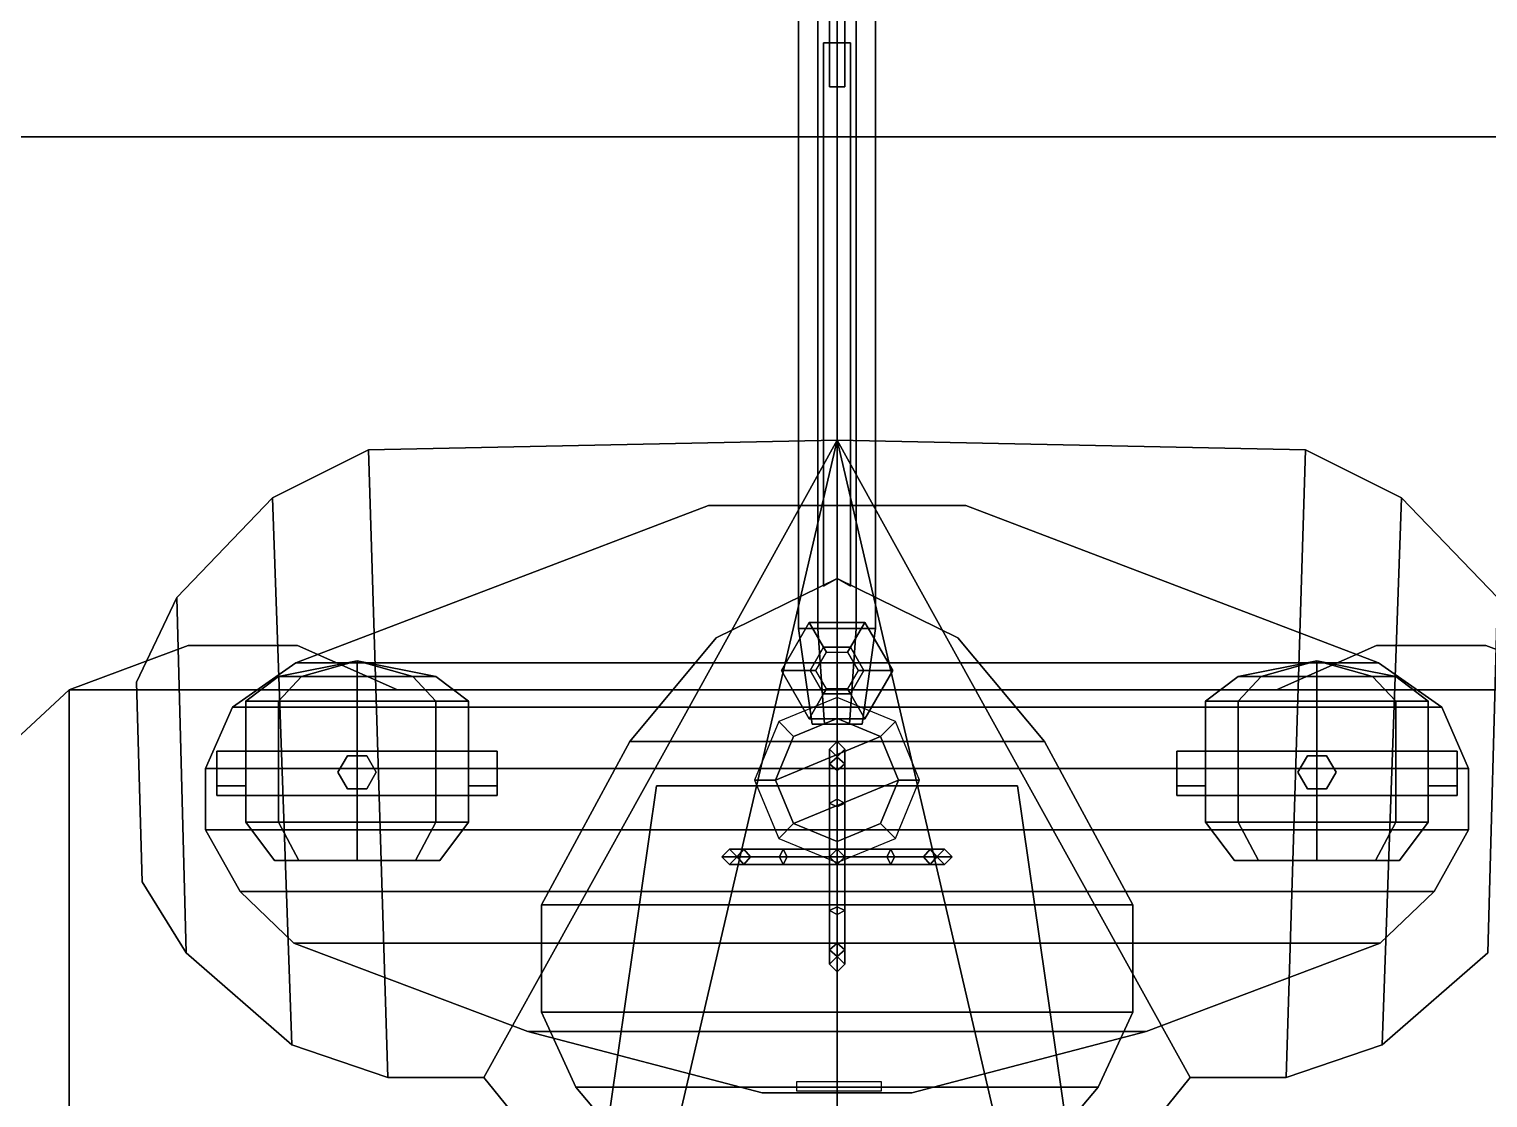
# Model space of a CAD drawing. Extents: x -14 to 14, y -80 to 101.
# Drawn here: x -4.21 to 3.39, y -20.28 to -14.71 of the extents above; entities that cross this region are included whole.
import ezdxf

# ---------------------------------------------------------------- set-up
doc = ezdxf.new("R2010")
doc.units = 0
doc.layers.get('0').update_dxf_attribs({"linetype": 'CONTINUOUS'})
for name, color, linetype in [('CITADELLE', 3, 'CONTINUOUS'), ('PLATFORMS', 6, 'CONTINUOUS'), ('RANGEFINDERS', 2, 'CONTINUOUS'), ('SUPERSTRUCTURE', 4, 'CONTINUOUS')]:
    doc.layers.add(name, color=color, linetype=linetype)

msp = doc.modelspace()

# ---------------------------------------------------------------- linework, layer by layer
for points in [[(-0.04, 1.05, 19.33), (-0.04, -15.01, 19.33), (-0.04, -15.01, 19.53), (-0.04, 1.05, 19.53)], [(0.04, 1.05, 19.33), (0.04, -15.01, 19.33), (-0.04, -15.01, 19.33), (-0.04, 1.05, 19.33)], [(0.04, -15.01, 19.53), (0.04, -15.01, 19.33), (0.04, 1.05, 19.33), (0.04, 1.05, 19.53)], [(-0.2, -17.83, 19.7), (-0.1, -17.83, 19.8732), (-0.1, -1.57, 19.8732), (-0.2, -1.57, 19.7)], [(-0.1, -17.83, 19.5268), (-0.2, -17.83, 19.7), (-0.2, -1.57, 19.7), (-0.1, -1.57, 19.5268)], [(-0.1, -17.83, 19.8732), (0.1, -17.83, 19.8732), (0.1, -1.57, 19.8732), (-0.1, -1.57, 19.8732)], [(0.1, -17.83, 19.5268), (-0.1, -17.83, 19.5268), (-0.1, -1.57, 19.5268), (0.1, -1.57, 19.5268)], [(0.1, -17.83, 19.8732), (0.2, -17.83, 19.7), (0.2, -1.57, 19.7), (0.1, -1.57, 19.8732)], [(0.2, -17.83, 19.7), (0.1, -17.83, 19.5268), (0.1, -1.57, 19.5268), (0.2, -1.57, 19.7)], [(-6.59, -9.44, -9.5), (0, -9.44, -9.55), (0, -15.27, -9.55), (-6.59, -15.27, -9.44)], [(6.59, -15.27, -9.44), (0, -15.27, -9.55), (0, -9.44, -9.55), (6.59, -9.44, -9.5)], [(-0.04, -15.01, 19.53), (-0.04, -15.01, 19.33), (0.04, -15.01, 19.33), (0.04, -15.01, 19.53)], [(-6.59, -15.27, -9.44), (0, -15.27, -9.55), (0, -21.15, -9.55), (-5.04, -21.15, -9.44)], [(5.04, -21.15, -9.44), (0, -21.15, -9.55), (0, -15.27, -9.55), (6.59, -15.27, -9.44)], [(-0.2, -17.83, 19.7), (-0.1, -17.83, 19.5268), (-0.065, -18.33, 19.5874), (-0.13, -18.33, 19.7)], [(-0.1, -17.83, 19.8732), (-0.2, -17.83, 19.7), (-0.13, -18.33, 19.7), (-0.065, -18.33, 19.8126)], [(-0.1, -17.83, 19.5268), (0.1, -17.83, 19.5268), (0.065, -18.33, 19.5874), (-0.065, -18.33, 19.5874)], [(0.1, -17.83, 19.8732), (-0.1, -17.83, 19.8732), (-0.065, -18.33, 19.8126), (0.065, -18.33, 19.8126)], [(0.1, -17.83, 19.5268), (0.2, -17.83, 19.7), (0.13, -18.33, 19.7), (0.065, -18.33, 19.5874)], [(0.2, -17.83, 19.7), (0.1, -17.83, 19.8732), (0.065, -18.33, 19.8126), (0.13, -18.33, 19.7)]]:
    msp.add_3dface(points)
at = {"layer": 'CITADELLE'}
msp.add_3dface([(12.11, -12.91, 4.59), (-12.11, -12.91, 4.59), (-11.83, -24.43, 4.59), (11.83, -24.43, 4.59)], dxfattribs=at)
at = {"layer": 'PLATFORMS'}
for points in [[(0, -17.57, 29.33), (-0.07, -17.61, 29.4), (-0.07, -14.78, 29.4), (0, -14.78, 29.33)], [(-0.07, -17.61, 29.4), (0, -17.57, 29.47), (0, -14.78, 29.47), (-0.07, -14.78, 29.4)], [(0.07, -14.78, 29.4), (0, -14.78, 29.33), (-0.07, -14.78, 29.4), (0, -14.78, 29.47)], [(0, -17.57, 29.47), (0.07, -17.61, 29.4), (0.07, -14.78, 29.4), (0, -14.78, 29.47)], [(0.07, -17.61, 29.4), (0, -17.57, 29.33), (0, -14.78, 29.33), (0.07, -14.78, 29.4)], [(-2.34, -20.17, 22.68), (-1.84, -20.17, 22.68), (0, -16.85, 22.68), (-2.44, -16.9, 22.68)], [(-2.44, -16.9, 22.68), (0, -16.85, 22.68), (0, -16.85, 22.53), (-2.44, -16.9, 22.53)], [(0, -16.85, 22.53), (-1.84, -20.17, 22.53), (-2.34, -20.17, 22.53), (-2.44, -16.9, 22.53)], [(-1.41, -20.7, 22.68), (-1.06, -21.4, 22.68), (0, -16.85, 22.68), (-1.84, -20.17, 22.68)], [(0, -16.85, 22.53), (-1.06, -21.4, 22.53), (-1.41, -20.7, 22.53), (-1.84, -20.17, 22.53)], [(0, -16.85, 22.53), (0, -21.84, 22.53), (-0.44, -21.79, 22.53), (-1.06, -21.4, 22.53)], [(-0.44, -21.79, 22.68), (0, -21.84, 22.68), (0, -16.85, 22.68), (-1.06, -21.4, 22.68)], [(0, -16.85, 22.68), (0, -21.84, 22.68), (0.44, -21.79, 22.68), (1.06, -21.4, 22.68)], [(0.44, -21.79, 22.53), (0, -21.84, 22.53), (0, -16.85, 22.53), (1.06, -21.4, 22.53)], [(0, -16.85, 22.68), (1.06, -21.4, 22.68), (1.41, -20.7, 22.68), (1.84, -20.17, 22.68)], [(1.41, -20.7, 22.53), (1.06, -21.4, 22.53), (0, -16.85, 22.53), (1.84, -20.17, 22.53)], [(0, -16.85, 22.68), (1.84, -20.17, 22.68), (2.34, -20.17, 22.68), (2.44, -16.9, 22.68)], [(2.34, -20.17, 22.53), (1.84, -20.17, 22.53), (0, -16.85, 22.53), (2.44, -16.9, 22.53)], [(2.44, -16.9, 22.53), (0, -16.85, 22.53), (0, -16.85, 22.68), (2.44, -16.9, 22.68)], [(-2.44, -16.9, 22.53), (-2.34, -20.17, 22.53), (-2.84, -20, 22.53), (-2.94, -17.15, 22.53)], [(-2.94, -17.15, 22.68), (-2.44, -16.9, 22.68), (-2.44, -16.9, 22.53), (-2.94, -17.15, 22.53)], [(-2.84, -20, 22.68), (-2.34, -20.17, 22.68), (-2.44, -16.9, 22.68), (-2.94, -17.15, 22.68)], [(2.44, -16.9, 22.68), (2.34, -20.17, 22.68), (2.84, -20, 22.68), (2.94, -17.15, 22.68)], [(2.84, -20, 22.53), (2.34, -20.17, 22.53), (2.44, -16.9, 22.53), (2.94, -17.15, 22.53)], [(2.94, -17.15, 22.53), (2.44, -16.9, 22.53), (2.44, -16.9, 22.68), (2.94, -17.15, 22.68)], [(-2.94, -17.15, 22.53), (-2.84, -20, 22.53), (-3.39, -19.52, 22.53), (-3.44, -17.67, 22.53)], [(-3.44, -17.67, 22.68), (-2.94, -17.15, 22.68), (-2.94, -17.15, 22.53), (-3.44, -17.67, 22.53)], [(-3.39, -19.52, 22.68), (-2.84, -20, 22.68), (-2.94, -17.15, 22.68), (-3.44, -17.67, 22.68)], [(3.39, -19.52, 22.53), (2.84, -20, 22.53), (2.94, -17.15, 22.53), (3.44, -17.67, 22.53)], [(2.94, -17.15, 22.68), (2.84, -20, 22.68), (3.39, -19.52, 22.68), (3.44, -17.67, 22.68)], [(3.44, -17.67, 22.53), (2.94, -17.15, 22.53), (2.94, -17.15, 22.68), (3.44, -17.67, 22.68)], [(-0.67, -17.19, 25.57), (-2.82, -18.01, 25.57), (2.82, -18.01, 25.57), (0.67, -17.19, 25.57)], [(2.82, -18.01, 25.42), (-2.82, -18.01, 25.42), (-0.67, -17.19, 25.42), (0.67, -17.19, 25.42)], [(-0.67, -17.19, 25.42), (-2.82, -18.01, 25.42), (-2.82, -18.01, 25.57), (-0.67, -17.19, 25.57)], [(0.67, -17.19, 25.42), (-0.67, -17.19, 25.42), (-0.67, -17.19, 25.57), (0.67, -17.19, 25.57)], [(0.67, -17.19, 25.57), (2.82, -18.01, 25.57), (2.82, -18.01, 25.42), (0.67, -17.19, 25.42)], [(0, -17.57, 29.33), (0, -18.42, 29.33), (-1.08, -18.42, 29.33), (-0.63, -17.88, 29.33)], [(-1.08, -18.42, 29.48), (0, -18.42, 29.48), (0, -17.57, 29.48), (-0.63, -17.88, 29.48)], [(-0.63, -17.88, 29.48), (0, -17.57, 29.48), (0, -17.57, 29.33), (-0.63, -17.88, 29.33)], [(0.63, -17.88, 29.33), (0, -17.57, 29.33), (0, -17.57, 29.48), (0.63, -17.88, 29.48)], [(1.08, -18.42, 29.33), (0, -18.42, 29.33), (0, -17.57, 29.33), (0.63, -17.88, 29.33)], [(0, -17.57, 29.48), (0, -18.42, 29.48), (1.08, -18.42, 29.48), (0.63, -17.88, 29.48)], [(-3.44, -17.67, 22.53), (-3.39, -19.52, 22.53), (-3.62, -19.15, 22.53), (-3.65, -18.11, 22.53)], [(-3.65, -18.11, 22.68), (-3.44, -17.67, 22.68), (-3.44, -17.67, 22.53), (-3.65, -18.11, 22.53)], [(-3.62, -19.15, 22.68), (-3.39, -19.52, 22.68), (-3.44, -17.67, 22.68), (-3.65, -18.11, 22.68)], [(-2.29, -18.15, 12.48), (-4, -18.15, 12.48), (-3.38, -17.92, 12.48), (-2.81, -17.92, 12.48)], [(-3.38, -17.92, 12.63), (-4, -18.15, 12.63), (-2.29, -18.15, 12.63), (-2.81, -17.92, 12.63)], [(-3.38, -17.92, 12.48), (-4, -18.15, 12.48), (-4, -18.15, 12.63), (-3.38, -17.92, 12.63)], [(-2.81, -17.92, 12.48), (-3.38, -17.92, 12.48), (-3.38, -17.92, 12.63), (-2.81, -17.92, 12.63)], [(-2.81, -17.92, 12.63), (-2.29, -18.15, 12.63), (-2.29, -18.15, 12.48), (-2.81, -17.92, 12.48)], [(-0.63, -17.88, 29.33), (-1.08, -18.42, 29.33), (-1.08, -18.42, 29.48), (-0.63, -17.88, 29.48)], [(0.63, -17.88, 29.48), (1.08, -18.42, 29.48), (1.08, -18.42, 29.33), (0.63, -17.88, 29.33)], [(2.29, -18.15, 12.63), (4, -18.15, 12.63), (3.38, -17.92, 12.63), (2.81, -17.92, 12.63)], [(2.81, -17.92, 12.48), (2.29, -18.15, 12.48), (2.29, -18.15, 12.63), (2.81, -17.92, 12.63)], [(3.38, -17.92, 12.48), (4, -18.15, 12.48), (2.29, -18.15, 12.48), (2.81, -17.92, 12.48)], [(2.81, -17.92, 12.63), (3.38, -17.92, 12.63), (3.38, -17.92, 12.48), (2.81, -17.92, 12.48)], [(3.38, -17.92, 12.63), (4, -18.15, 12.63), (4, -18.15, 12.48), (3.38, -17.92, 12.48)], [(3.15, -18.24, 25.42), (-3.15, -18.24, 25.42), (-2.82, -18.01, 25.42), (2.82, -18.01, 25.42)], [(-2.82, -18.01, 25.57), (-3.15, -18.24, 25.57), (3.15, -18.24, 25.57), (2.82, -18.01, 25.57)], [(-2.82, -18.01, 25.42), (-3.15, -18.24, 25.42), (-3.15, -18.24, 25.57), (-2.82, -18.01, 25.57)], [(2.82, -18.01, 25.57), (3.15, -18.24, 25.57), (3.15, -18.24, 25.42), (2.82, -18.01, 25.42)], [(-4.55, -20.88, 12.63), (-4, -21.36, 12.63), (-4, -18.15, 12.63), (-4.55, -18.66, 12.63)], [(-4.55, -18.66, 12.63), (-4, -18.15, 12.63), (-4, -18.15, 12.48), (-4.55, -18.66, 12.48)], [(-4, -18.15, 12.48), (-4, -21.36, 12.48), (-4.55, -20.88, 12.48), (-4.55, -18.66, 12.48)], [(0, -18.15, 12.48), (0, -39.75, 12.48), (-4, -31.47, 12.48), (-4, -18.15, 12.48)], [(-4, -18.15, 12.63), (-4, -31.47, 12.63), (4, -31.47, 12.63), (4, -18.15, 12.63)], [(-3.65, -18.11, 22.53), (-3.62, -19.15, 22.53), (-3.62, -19.15, 22.68), (-3.65, -18.11, 22.68)], [(2.29, -18.15, 12.48), (-2.29, -18.15, 12.48), (-2.29, -18.15, 12.63), (2.29, -18.15, 12.63)], [(4, -31.47, 12.48), (0, -39.75, 12.48), (0, -18.15, 12.48), (4, -18.15, 12.48)], [(-3.15, -18.24, 25.57), (-3.29, -18.56, 25.57), (3.29, -18.56, 25.57), (3.15, -18.24, 25.57)], [(3.29, -18.56, 25.42), (-3.29, -18.56, 25.42), (-3.15, -18.24, 25.42), (3.15, -18.24, 25.42)], [(-3.15, -18.24, 25.42), (-3.29, -18.56, 25.42), (-3.29, -18.56, 25.57), (-3.15, -18.24, 25.57)], [(3.15, -18.24, 25.57), (3.29, -18.56, 25.57), (3.29, -18.56, 25.42), (3.15, -18.24, 25.42)], [(-1.08, -18.42, 29.48), (-1.54, -19.27, 29.48), (1.54, -19.27, 29.48), (1.08, -18.42, 29.48)], [(1.54, -19.27, 29.33), (-1.54, -19.27, 29.33), (-1.08, -18.42, 29.33), (1.08, -18.42, 29.33)], [(-1.08, -18.42, 29.33), (-1.54, -19.27, 29.33), (-1.54, -19.27, 29.48), (-1.08, -18.42, 29.48)], [(1.08, -18.42, 29.48), (1.54, -19.27, 29.48), (1.54, -19.27, 29.33), (1.08, -18.42, 29.33)], [(3.29, -18.88, 25.42), (-3.29, -18.88, 25.42), (-3.29, -18.56, 25.42), (3.29, -18.56, 25.42)], [(-3.29, -18.56, 25.57), (-3.29, -18.88, 25.57), (3.29, -18.88, 25.57), (3.29, -18.56, 25.57)], [(-3.29, -18.56, 25.42), (-3.29, -18.88, 25.42), (-3.29, -18.88, 25.57), (-3.29, -18.56, 25.57)], [(3.29, -18.56, 25.57), (3.29, -18.88, 25.57), (3.29, -18.88, 25.42), (3.29, -18.56, 25.42)], [(-0.94, -18.65, 16.94), (-1.66, -23.65, 16.94), (1.66, -23.65, 16.94), (0.94, -18.65, 16.94)], [(1.66, -23.65, 16.79), (-1.66, -23.65, 16.79), (-0.94, -18.65, 16.79), (0.94, -18.65, 16.79)], [(-0.94, -18.65, 16.79), (-1.66, -23.65, 16.79), (-1.66, -23.65, 16.94), (-0.94, -18.65, 16.94)], [(0.94, -18.65, 16.79), (-0.94, -18.65, 16.79), (-0.94, -18.65, 16.94), (0.94, -18.65, 16.94)], [(0.94, -18.65, 16.94), (1.66, -23.65, 16.94), (1.66, -23.65, 16.79), (0.94, -18.65, 16.79)], [(-3.29, -18.88, 25.57), (-3.11, -19.2, 25.57), (3.11, -19.2, 25.57), (3.29, -18.88, 25.57)], [(3.11, -19.2, 25.42), (-3.11, -19.2, 25.42), (-3.29, -18.88, 25.42), (3.29, -18.88, 25.42)], [(-3.29, -18.88, 25.42), (-3.11, -19.2, 25.42), (-3.11, -19.2, 25.57), (-3.29, -18.88, 25.57)], [(3.29, -18.88, 25.57), (3.11, -19.2, 25.57), (3.11, -19.2, 25.42), (3.29, -18.88, 25.42)], [(-3.62, -19.15, 22.53), (-3.39, -19.52, 22.53), (-3.39, -19.52, 22.68), (-3.62, -19.15, 22.68)], [(-3.11, -19.2, 25.57), (-2.83, -19.47, 25.57), (2.83, -19.47, 25.57), (3.11, -19.2, 25.57)], [(2.83, -19.47, 25.42), (-2.83, -19.47, 25.42), (-3.11, -19.2, 25.42), (3.11, -19.2, 25.42)], [(-3.11, -19.2, 25.42), (-2.83, -19.47, 25.42), (-2.83, -19.47, 25.57), (-3.11, -19.2, 25.57)], [(3.11, -19.2, 25.57), (2.83, -19.47, 25.57), (2.83, -19.47, 25.42), (3.11, -19.2, 25.42)], [(1.54, -19.83, 29.33), (-1.54, -19.83, 29.33), (-1.54, -19.27, 29.33), (1.54, -19.27, 29.33)], [(-1.54, -19.27, 29.48), (-1.54, -19.83, 29.48), (1.54, -19.83, 29.48), (1.54, -19.27, 29.48)], [(-1.54, -19.27, 29.33), (-1.54, -19.83, 29.33), (-1.54, -19.83, 29.48), (-1.54, -19.27, 29.48)], [(1.54, -19.27, 29.48), (1.54, -19.83, 29.48), (1.54, -19.83, 29.33), (1.54, -19.27, 29.33)], [(-3.39, -19.52, 22.53), (-2.84, -20, 22.53), (-2.84, -20, 22.68), (-3.39, -19.52, 22.68)], [(-2.83, -19.47, 25.57), (-1.61, -19.93, 25.57), (1.61, -19.93, 25.57), (2.83, -19.47, 25.57)], [(1.61, -19.93, 25.42), (-1.61, -19.93, 25.42), (-2.83, -19.47, 25.42), (2.83, -19.47, 25.42)], [(-2.83, -19.47, 25.42), (-1.61, -19.93, 25.42), (-1.61, -19.93, 25.57), (-2.83, -19.47, 25.57)], [(2.83, -19.47, 25.57), (1.61, -19.93, 25.57), (1.61, -19.93, 25.42), (2.83, -19.47, 25.42)], [(3.39, -19.52, 22.68), (2.84, -20, 22.68), (2.84, -20, 22.53), (3.39, -19.52, 22.53)], [(-1.54, -19.83, 29.48), (-1.36, -20.22, 29.48), (1.36, -20.22, 29.48), (1.54, -19.83, 29.48)], [(1.36, -20.22, 29.33), (-1.36, -20.22, 29.33), (-1.54, -19.83, 29.33), (1.54, -19.83, 29.33)], [(-1.54, -19.83, 29.33), (-1.36, -20.22, 29.33), (-1.36, -20.22, 29.48), (-1.54, -19.83, 29.48)], [(1.54, -19.83, 29.48), (1.36, -20.22, 29.48), (1.36, -20.22, 29.33), (1.54, -19.83, 29.33)], [(0.39, -20.25, 25.42), (-0.39, -20.25, 25.42), (-1.61, -19.93, 25.42), (1.61, -19.93, 25.42)], [(-1.61, -19.93, 25.57), (-0.39, -20.25, 25.57), (0.39, -20.25, 25.57), (1.61, -19.93, 25.57)], [(-1.61, -19.93, 25.42), (-0.39, -20.25, 25.42), (-0.39, -20.25, 25.57), (-1.61, -19.93, 25.57)], [(1.61, -19.93, 25.57), (0.39, -20.25, 25.57), (0.39, -20.25, 25.42), (1.61, -19.93, 25.42)], [(-2.84, -20, 22.53), (-2.34, -20.17, 22.53), (-2.34, -20.17, 22.68), (-2.84, -20, 22.68)], [(2.84, -20, 22.68), (2.34, -20.17, 22.68), (2.34, -20.17, 22.53), (2.84, -20, 22.53)], [(-2.34, -20.17, 22.53), (-1.84, -20.17, 22.53), (-1.84, -20.17, 22.68), (-2.34, -20.17, 22.68)], [(-1.84, -20.17, 22.53), (-1.41, -20.7, 22.53), (-1.41, -20.7, 22.68), (-1.84, -20.17, 22.68)], [(1.84, -20.17, 22.68), (1.41, -20.7, 22.68), (1.41, -20.7, 22.53), (1.84, -20.17, 22.53)], [(2.34, -20.17, 22.68), (1.84, -20.17, 22.68), (1.84, -20.17, 22.53), (2.34, -20.17, 22.53)], [(0.99, -20.66, 29.33), (-0.99, -20.66, 29.33), (-1.36, -20.22, 29.33), (1.36, -20.22, 29.33)], [(-1.36, -20.22, 29.48), (-0.99, -20.66, 29.48), (0.99, -20.66, 29.48), (1.36, -20.22, 29.48)], [(-1.36, -20.22, 29.33), (-0.99, -20.66, 29.33), (-0.99, -20.66, 29.48), (-1.36, -20.22, 29.48)], [(0.39, -20.25, 25.57), (-0.39, -20.25, 25.57), (-0.39, -20.25, 25.42), (0.39, -20.25, 25.42)], [(1.36, -20.22, 29.48), (0.99, -20.66, 29.48), (0.99, -20.66, 29.33), (1.36, -20.22, 29.33)]]:
    msp.add_3dface(points, dxfattribs=at)
at = {"layer": 'RANGEFINDERS'}
for points in [[(-0.21, -20.19, 23.87), (0.23, -20.19, 23.87), (0.23, -20.24, 23.59), (-0.21, -20.24, 23.59)], [(0, -20.24, 23.37), (0, -20.24, 23.59), (0, -20.19, 23.87), (0, -20.2, 23.35)], [(0, -20.49, 23.37), (0, -20.24, 23.37), (0, -20.2, 23.35), (0, -20.56, 23.34)]]:
    msp.add_3dface(points, dxfattribs=at)
at = {"layer": 'SUPERSTRUCTURE'}
for points in [[(-0.145, -17.7989, 27.72), (-0.29, -18.05, 27.72), (-0.29, -18.05, 30.4), (-0.145, -17.7989, 30.4)], [(-0.145, -17.7989, 30.4), (-0.29, -18.05, 30.4), (-0.14, -18.05, 30.4), (-0.07, -17.9288, 30.4)], [(0.145, -17.7989, 27.72), (-0.145, -17.7989, 27.72), (-0.145, -17.7989, 30.4), (0.145, -17.7989, 30.4)], [(0.145, -17.7989, 30.4), (-0.145, -17.7989, 30.4), (-0.07, -17.9288, 30.4), (0.07, -17.9288, 30.4)], [(0.29, -18.05, 30.4), (0.145, -17.7989, 30.4), (0.07, -17.9288, 30.4), (0.14, -18.05, 30.4)], [(0.29, -18.05, 27.72), (0.145, -17.7989, 27.72), (0.145, -17.7989, 30.4), (0.29, -18.05, 30.4)], [(-0.07, -17.9288, 30.4), (-0.14, -18.05, 30.4), (-0.11, -18.05, 37.37), (-0.055, -17.9547, 37.37)], [(0.07, -17.9288, 30.4), (-0.07, -17.9288, 30.4), (-0.055, -17.9547, 37.37), (0.055, -17.9547, 37.37)], [(0.14, -18.05, 30.4), (0.07, -17.9288, 30.4), (0.055, -17.9547, 37.37), (0.11, -18.05, 37.37)], [(-2.5, -18, 24.06), (-2.79, -18.08, 23.77), (-2.9101, -18.08, 24.06), (-2.5, -18, 24.06)], [(-2.5, -18, 24.06), (-2.9101, -18.08, 24.06), (-2.79, -18.08, 24.35), (-2.5, -18, 24.06)], [(-2.5, -18, 24.06), (-2.5, -18.08, 23.6499), (-2.79, -18.08, 23.77), (-2.5, -18, 24.06)], [(-2.5, -18, 24.06), (-2.79, -18.08, 24.35), (-2.5, -18.08, 24.4701), (-2.5, -18, 24.06)], [(-2.5, -18, 24.06), (-2.21, -18.08, 23.77), (-2.5, -18.08, 23.6499), (-2.5, -18, 24.06)], [(-2.5, -18, 24.06), (-2.0899, -18.08, 24.06), (-2.21, -18.08, 23.77), (-2.5, -18, 24.06)], [(-2.5, -18, 24.06), (-2.21, -18.08, 24.35), (-2.0899, -18.08, 24.06), (-2.5, -18, 24.06)], [(-2.5, -18, 24.06), (-2.5, -18.08, 24.4701), (-2.21, -18.08, 24.35), (-2.5, -18, 24.06)], [(2.5, -18, 24.06), (2.21, -18.08, 23.77), (2.0899, -18.08, 24.06), (2.5, -18, 24.06)], [(2.5, -18, 24.06), (2.0899, -18.08, 24.06), (2.21, -18.08, 24.35), (2.5, -18, 24.06)], [(2.5, -18, 24.06), (2.5, -18.08, 23.6499), (2.21, -18.08, 23.77), (2.5, -18, 24.06)], [(2.5, -18, 24.06), (2.21, -18.08, 24.35), (2.5, -18.08, 24.4701), (2.5, -18, 24.06)], [(2.5, -18, 24.06), (2.79, -18.08, 23.77), (2.5, -18.08, 23.6499), (2.5, -18, 24.06)], [(2.5, -18, 24.06), (2.9101, -18.08, 24.06), (2.79, -18.08, 23.77), (2.5, -18, 24.06)], [(2.5, -18, 24.06), (2.79, -18.08, 24.35), (2.9101, -18.08, 24.06), (2.5, -18, 24.06)], [(2.5, -18, 24.06), (2.5, -18.08, 24.4701), (2.79, -18.08, 24.35), (2.5, -18, 24.06)], [(-2.79, -18.08, 23.77), (-2.9101, -18.21, 23.6499), (-3.08, -18.21, 24.06), (-2.9101, -18.08, 24.06)], [(-2.9101, -18.08, 24.06), (-3.08, -18.21, 24.06), (-2.9101, -18.21, 24.4701), (-2.79, -18.08, 24.35)], [(-2.5, -18.08, 23.6499), (-2.5, -18.21, 23.48), (-2.9101, -18.21, 23.6499), (-2.79, -18.08, 23.77)], [(-2.79, -18.08, 24.35), (-2.9101, -18.21, 24.4701), (-2.5, -18.21, 24.64), (-2.5, -18.08, 24.4701)], [(-2.21, -18.08, 23.77), (-2.0899, -18.21, 23.6499), (-2.5, -18.21, 23.48), (-2.5, -18.08, 23.6499)], [(-2.5, -18.08, 24.4701), (-2.5, -18.21, 24.64), (-2.0899, -18.21, 24.4701), (-2.21, -18.08, 24.35)], [(-2.0899, -18.08, 24.06), (-1.92, -18.21, 24.06), (-2.0899, -18.21, 23.6499), (-2.21, -18.08, 23.77)], [(-2.21, -18.08, 24.35), (-2.0899, -18.21, 24.4701), (-1.92, -18.21, 24.06), (-2.0899, -18.08, 24.06)], [(-0.29, -18.05, 27.72), (-0.145, -18.3011, 27.72), (-0.145, -18.3011, 30.4), (-0.29, -18.05, 30.4)], [(-0.29, -18.05, 30.4), (-0.145, -18.3011, 30.4), (-0.07, -18.1712, 30.4), (-0.14, -18.05, 30.4)], [(-0.14, -18.05, 30.4), (-0.07, -18.1712, 30.4), (-0.055, -18.1453, 37.37), (-0.11, -18.05, 37.37)], [(0.07, -18.1712, 30.4), (0.14, -18.05, 30.4), (0.11, -18.05, 37.37), (0.055, -18.1453, 37.37)], [(0.145, -18.3011, 30.4), (0.29, -18.05, 30.4), (0.14, -18.05, 30.4), (0.07, -18.1712, 30.4)], [(0.145, -18.3011, 27.72), (0.29, -18.05, 27.72), (0.29, -18.05, 30.4), (0.145, -18.3011, 30.4)], [(2.21, -18.08, 23.77), (2.0899, -18.21, 23.6499), (1.92, -18.21, 24.06), (2.0899, -18.08, 24.06)], [(2.0899, -18.08, 24.06), (1.92, -18.21, 24.06), (2.0899, -18.21, 24.4701), (2.21, -18.08, 24.35)], [(2.5, -18.08, 23.6499), (2.5, -18.21, 23.48), (2.0899, -18.21, 23.6499), (2.21, -18.08, 23.77)], [(2.21, -18.08, 24.35), (2.0899, -18.21, 24.4701), (2.5, -18.21, 24.64), (2.5, -18.08, 24.4701)], [(2.79, -18.08, 23.77), (2.9101, -18.21, 23.6499), (2.5, -18.21, 23.48), (2.5, -18.08, 23.6499)], [(2.5, -18.08, 24.4701), (2.5, -18.21, 24.64), (2.9101, -18.21, 24.4701), (2.79, -18.08, 24.35)], [(2.9101, -18.08, 24.06), (3.08, -18.21, 24.06), (2.9101, -18.21, 23.6499), (2.79, -18.08, 23.77)], [(2.79, -18.08, 24.35), (2.9101, -18.21, 24.4701), (3.08, -18.21, 24.06), (2.9101, -18.08, 24.06)], [(-0.07, -18.1712, 30.4), (0.07, -18.1712, 30.4), (0.055, -18.1453, 37.37), (-0.055, -18.1453, 37.37)], [(-3.08, -18.21, 24.06), (-2.9101, -18.21, 23.6499), (-2.9101, -18.84, 23.6499), (-3.08, -18.84, 24.06)], [(-2.9101, -18.21, 24.4701), (-3.08, -18.21, 24.06), (-3.08, -18.84, 24.06), (-2.9101, -18.84, 24.4701)], [(-2.9101, -18.21, 23.6499), (-2.5, -18.21, 23.48), (-2.5, -18.84, 23.48), (-2.9101, -18.84, 23.6499)], [(-2.5, -18.21, 24.64), (-2.9101, -18.21, 24.4701), (-2.9101, -18.84, 24.4701), (-2.5, -18.84, 24.64)], [(-2.5, -18.21, 23.48), (-2.0899, -18.21, 23.6499), (-2.0899, -18.84, 23.6499), (-2.5, -18.84, 23.48)], [(-2.0899, -18.21, 24.4701), (-2.5, -18.21, 24.64), (-2.5, -18.84, 24.64), (-2.0899, -18.84, 24.4701)], [(-2.0899, -18.21, 23.6499), (-1.92, -18.21, 24.06), (-1.92, -18.84, 24.06), (-2.0899, -18.84, 23.6499)], [(-1.92, -18.21, 24.06), (-2.0899, -18.21, 24.4701), (-2.0899, -18.84, 24.4701), (-1.92, -18.84, 24.06)], [(0, -18.19, 4.59), (-0.3041, -18.3159, 4.59), (-0.2263, -18.3937, 30.11), (0, -18.3, 30.11)], [(-0.145, -18.3011, 30.4), (0.145, -18.3011, 30.4), (0.07, -18.1712, 30.4), (-0.07, -18.1712, 30.4)], [(0.3041, -18.3159, 4.59), (0, -18.19, 4.59), (0, -18.3, 30.11), (0.2263, -18.3937, 30.11)], [(1.92, -18.21, 24.06), (2.0899, -18.21, 23.6499), (2.0899, -18.84, 23.6499), (1.92, -18.84, 24.06)], [(2.0899, -18.21, 24.4701), (1.92, -18.21, 24.06), (1.92, -18.84, 24.06), (2.0899, -18.84, 24.4701)], [(2.0899, -18.21, 23.6499), (2.5, -18.21, 23.48), (2.5, -18.84, 23.48), (2.0899, -18.84, 23.6499)], [(2.5, -18.21, 24.64), (2.0899, -18.21, 24.4701), (2.0899, -18.84, 24.4701), (2.5, -18.84, 24.64)], [(2.5, -18.21, 23.48), (2.9101, -18.21, 23.6499), (2.9101, -18.84, 23.6499), (2.5, -18.84, 23.48)], [(2.9101, -18.21, 24.4701), (2.5, -18.21, 24.64), (2.5, -18.84, 24.64), (2.9101, -18.84, 24.4701)], [(2.9101, -18.21, 23.6499), (3.08, -18.21, 24.06), (3.08, -18.84, 24.06), (2.9101, -18.84, 23.6499)], [(3.08, -18.21, 24.06), (2.9101, -18.21, 24.4701), (2.9101, -18.84, 24.4701), (3.08, -18.84, 24.06)], [(-0.32, -18.62, 30.11), (0.2263, -18.3937, 30.11), (0, -18.3, 30.11), (-0.2263, -18.3937, 30.11)], [(-0.145, -18.3011, 27.72), (0.145, -18.3011, 27.72), (0.145, -18.3011, 30.4), (-0.145, -18.3011, 30.4)], [(-0.3041, -18.3159, 4.59), (-0.43, -18.62, 4.59), (-0.32, -18.62, 30.11), (-0.2263, -18.3937, 30.11)], [(0.43, -18.62, 4.59), (0.3041, -18.3159, 4.59), (0.2263, -18.3937, 30.11), (0.32, -18.62, 30.11)], [(-0.2263, -18.8463, 30.11), (0.32, -18.62, 30.11), (0.2263, -18.3937, 30.11), (-0.32, -18.62, 30.11)], [(-0.04, -18.46, 31.55), (0, -18.42, 31.55), (0, -18.5004, 31.25), (-0.04, -18.535, 31.27)], [(-0.04, -18.535, 31.83), (0, -18.5004, 31.85), (0, -18.42, 31.55), (-0.04, -18.46, 31.55)], [(0, -18.5, 31.55), (-0.04, -18.46, 31.55), (-0.04, -18.535, 31.27), (0, -18.5697, 31.29)], [(0, -18.5697, 31.81), (-0.04, -18.535, 31.83), (-0.04, -18.46, 31.55), (0, -18.5, 31.55)], [(0, -18.42, 31.55), (0.04, -18.46, 31.55), (0.04, -18.535, 31.27), (0, -18.5004, 31.25)], [(0, -18.5004, 31.85), (0.04, -18.535, 31.83), (0.04, -18.46, 31.55), (0, -18.42, 31.55)], [(0.04, -18.46, 31.55), (0, -18.5, 31.55), (0, -18.5697, 31.29), (0.04, -18.535, 31.27)], [(0.04, -18.535, 31.83), (0, -18.5697, 31.81), (0, -18.5, 31.55), (0.04, -18.46, 31.55)], [(-3.23, -18.47, 24.11), (-3.23, -18.47, 23.23), (-3.23, -18.7, 23.23), (-3.23, -18.65, 24.11)], [(-3.08, -18.47, 24.11), (-3.08, -18.47, 23.23), (-3.23, -18.47, 23.23), (-3.23, -18.47, 24.11)], [(-3.23, -18.7, 23.23), (-3.23, -18.47, 23.23), (-3.08, -18.47, 23.08), (-3.08, -18.7, 23.08)], [(-3.23, -18.47, 23.23), (-1.77, -18.47, 23.23), (-1.92, -18.47, 23.08), (-3.08, -18.47, 23.08)], [(-3.08, -18.65, 24.11), (-3.08, -18.47, 24.11), (-3.23, -18.47, 24.11), (-3.23, -18.65, 24.11)], [(-3.08, -18.7, 23.23), (-3.08, -18.47, 23.23), (-3.08, -18.47, 24.11), (-3.08, -18.65, 24.11)], [(-3.08, -18.47, 23.08), (-1.92, -18.47, 23.08), (-1.92, -18.7, 23.08), (-3.08, -18.7, 23.08)], [(-1.92, -18.7, 23.23), (-1.92, -18.47, 23.23), (-3.08, -18.47, 23.23), (-3.08, -18.7, 23.23)], [(-2.55, -18.4934, 22.68), (-2.6, -18.58, 22.68), (-2.6, -18.58, 23.08), (-2.55, -18.4934, 23.08)], [(-2.45, -18.4934, 22.68), (-2.55, -18.4934, 22.68), (-2.55, -18.4934, 23.08), (-2.45, -18.4934, 23.08)], [(-2.4, -18.58, 22.68), (-2.45, -18.4934, 22.68), (-2.45, -18.4934, 23.08), (-2.4, -18.58, 23.08)], [(-1.77, -18.47, 24.11), (-1.77, -18.47, 23.23), (-1.92, -18.47, 23.23), (-1.92, -18.47, 24.11)], [(-1.92, -18.47, 24.11), (-1.92, -18.47, 23.23), (-1.92, -18.7, 23.23), (-1.92, -18.65, 24.11)], [(-1.92, -18.7, 23.08), (-1.92, -18.47, 23.08), (-1.77, -18.47, 23.23), (-1.77, -18.7, 23.23)], [(-1.77, -18.65, 24.11), (-1.77, -18.47, 24.11), (-1.92, -18.47, 24.11), (-1.92, -18.65, 24.11)], [(-1.77, -18.7, 23.23), (-1.77, -18.47, 23.23), (-1.77, -18.47, 24.11), (-1.77, -18.65, 24.11)], [(-0.04, -18.535, 31.27), (0, -18.5004, 31.25), (0, -18.72, 31.0304), (-0.04, -18.74, 31.065)], [(-0.04, -18.74, 32.035), (0, -18.72, 32.0696), (0, -18.5004, 31.85), (-0.04, -18.535, 31.83)], [(0, -18.5697, 31.29), (-0.04, -18.535, 31.27), (-0.04, -18.74, 31.065), (0, -18.76, 31.0997)], [(0, -18.76, 32.0003), (-0.04, -18.74, 32.035), (-0.04, -18.535, 31.83), (0, -18.5697, 31.81)], [(0, -18.5004, 31.25), (0.04, -18.535, 31.27), (0.04, -18.74, 31.065), (0, -18.72, 31.0304)], [(0, -18.72, 32.0696), (0.04, -18.74, 32.035), (0.04, -18.535, 31.83), (0, -18.5004, 31.85)], [(0.04, -18.535, 31.27), (0, -18.5697, 31.29), (0, -18.76, 31.0997), (0.04, -18.74, 31.065)], [(0.04, -18.74, 32.035), (0, -18.76, 32.0003), (0, -18.5697, 31.81), (0.04, -18.535, 31.83)], [(1.77, -18.7, 23.23), (1.77, -18.47, 23.23), (1.92, -18.47, 23.08), (1.92, -18.7, 23.08)], [(1.77, -18.47, 23.23), (3.23, -18.47, 23.23), (3.08, -18.47, 23.08), (1.92, -18.47, 23.08)], [(1.92, -18.65, 24.11), (1.92, -18.47, 24.11), (1.77, -18.47, 24.11), (1.77, -18.65, 24.11)], [(1.77, -18.47, 24.11), (1.77, -18.47, 23.23), (1.77, -18.7, 23.23), (1.77, -18.65, 24.11)], [(1.92, -18.47, 24.11), (1.92, -18.47, 23.23), (1.77, -18.47, 23.23), (1.77, -18.47, 24.11)], [(1.92, -18.47, 23.08), (3.08, -18.47, 23.08), (3.08, -18.7, 23.08), (1.92, -18.7, 23.08)], [(3.08, -18.7, 23.23), (3.08, -18.47, 23.23), (1.92, -18.47, 23.23), (1.92, -18.7, 23.23)], [(1.92, -18.7, 23.23), (1.92, -18.47, 23.23), (1.92, -18.47, 24.11), (1.92, -18.65, 24.11)], [(2.45, -18.4934, 22.68), (2.4, -18.58, 22.68), (2.4, -18.58, 23.08), (2.45, -18.4934, 23.08)], [(2.55, -18.4934, 22.68), (2.45, -18.4934, 22.68), (2.45, -18.4934, 23.08), (2.55, -18.4934, 23.08)], [(2.6, -18.58, 22.68), (2.55, -18.4934, 22.68), (2.55, -18.4934, 23.08), (2.6, -18.58, 23.08)], [(3.08, -18.7, 23.08), (3.08, -18.47, 23.08), (3.23, -18.47, 23.23), (3.23, -18.7, 23.23)], [(3.23, -18.47, 24.11), (3.23, -18.47, 23.23), (3.08, -18.47, 23.23), (3.08, -18.47, 24.11)], [(3.08, -18.47, 24.11), (3.08, -18.47, 23.23), (3.08, -18.7, 23.23), (3.08, -18.65, 24.11)], [(3.23, -18.65, 24.11), (3.23, -18.47, 24.11), (3.08, -18.47, 24.11), (3.08, -18.65, 24.11)], [(3.23, -18.7, 23.23), (3.23, -18.47, 23.23), (3.23, -18.47, 24.11), (3.23, -18.65, 24.11)], [(-2.6, -18.58, 22.68), (-2.55, -18.6666, 22.68), (-2.55, -18.6666, 23.08), (-2.6, -18.58, 23.08)], [(-2.45, -18.6666, 22.68), (-2.4, -18.58, 22.68), (-2.4, -18.58, 23.08), (-2.45, -18.6666, 23.08)], [(2.4, -18.58, 22.68), (2.45, -18.6666, 22.68), (2.45, -18.6666, 23.08), (2.4, -18.58, 23.08)], [(2.55, -18.6666, 22.68), (2.6, -18.58, 22.68), (2.6, -18.58, 23.08), (2.55, -18.6666, 23.08)], [(-3.23, -18.65, 24.11), (-3.23, -18.7, 23.23), (-3.08, -18.7, 23.23), (-3.08, -18.65, 24.11)], [(-2.55, -18.6666, 22.68), (-2.45, -18.6666, 22.68), (-2.45, -18.6666, 23.08), (-2.55, -18.6666, 23.08)], [(-1.92, -18.65, 24.11), (-1.92, -18.7, 23.23), (-1.77, -18.7, 23.23), (-1.77, -18.65, 24.11)], [(-0.43, -18.62, 4.59), (-0.3041, -18.9241, 4.59), (-0.2263, -18.8463, 30.11), (-0.32, -18.62, 30.11)], [(0, -18.94, 30.11), (0.2263, -18.8463, 30.11), (0.32, -18.62, 30.11), (-0.2263, -18.8463, 30.11)], [(0.3041, -18.9241, 4.59), (0.43, -18.62, 4.59), (0.32, -18.62, 30.11), (0.2263, -18.8463, 30.11)], [(1.77, -18.65, 24.11), (1.77, -18.7, 23.23), (1.92, -18.7, 23.23), (1.92, -18.65, 24.11)], [(2.45, -18.6666, 22.68), (2.55, -18.6666, 22.68), (2.55, -18.6666, 23.08), (2.45, -18.6666, 23.08)], [(3.08, -18.65, 24.11), (3.08, -18.7, 23.23), (3.23, -18.7, 23.23), (3.23, -18.65, 24.11)], [(-3.08, -18.7, 23.08), (-1.92, -18.7, 23.08), (-1.77, -18.7, 23.23), (-3.23, -18.7, 23.23)], [(-0.04, -18.74, 31.065), (0, -18.72, 31.0304), (0, -19.02, 30.95), (-0.04, -19.02, 30.99)], [(-0.04, -19.02, 32.11), (0, -19.02, 32.15), (0, -18.72, 32.0696), (-0.04, -18.74, 32.035)], [(0, -18.76, 31.0997), (-0.04, -18.74, 31.065), (-0.04, -19.02, 30.99), (0, -19.02, 31.03)], [(0, -19.02, 32.07), (-0.04, -19.02, 32.11), (-0.04, -18.74, 32.035), (0, -18.76, 32.0003)], [(0, -18.72, 31.0304), (0.04, -18.74, 31.065), (0.04, -19.02, 30.99), (0, -19.02, 30.95)], [(0, -19.02, 32.15), (0.04, -19.02, 32.11), (0.04, -18.74, 32.035), (0, -18.72, 32.0696)], [(0.04, -18.74, 31.065), (0, -18.76, 31.0997), (0, -19.02, 31.03), (0.04, -19.02, 30.99)], [(0.04, -19.02, 32.11), (0, -19.02, 32.07), (0, -18.76, 32.0003), (0.04, -18.74, 32.035)], [(1.92, -18.7, 23.08), (3.08, -18.7, 23.08), (3.23, -18.7, 23.23), (1.77, -18.7, 23.23)], [(-3.08, -18.84, 24.06), (-2.9101, -18.84, 23.6499), (-2.8041, -19.04, 23.7559), (-2.93, -19.04, 24.06)], [(-2.9101, -18.84, 24.4701), (-3.08, -18.84, 24.06), (-2.93, -19.04, 24.06), (-2.8041, -19.04, 24.3641)], [(-2.9101, -18.84, 23.6499), (-2.5, -18.84, 23.48), (-2.5, -19.04, 23.63), (-2.8041, -19.04, 23.7559)], [(-2.5, -18.84, 24.64), (-2.9101, -18.84, 24.4701), (-2.8041, -19.04, 24.3641), (-2.5, -19.04, 24.49)], [(-2.5, -18.84, 23.48), (-2.0899, -18.84, 23.6499), (-2.1959, -19.04, 23.7559), (-2.5, -19.04, 23.63)], [(-2.0899, -18.84, 24.4701), (-2.5, -18.84, 24.64), (-2.5, -19.04, 24.49), (-2.1959, -19.04, 24.3641)], [(-2.0899, -18.84, 23.6499), (-1.92, -18.84, 24.06), (-2.07, -19.04, 24.06), (-2.1959, -19.04, 23.7559)], [(-1.92, -18.84, 24.06), (-2.0899, -18.84, 24.4701), (-2.1959, -19.04, 24.3641), (-2.07, -19.04, 24.06)], [(1.92, -18.84, 24.06), (2.0899, -18.84, 23.6499), (2.1959, -19.04, 23.7559), (2.07, -19.04, 24.06)], [(2.0899, -18.84, 24.4701), (1.92, -18.84, 24.06), (2.07, -19.04, 24.06), (2.1959, -19.04, 24.3641)], [(2.0899, -18.84, 23.6499), (2.5, -18.84, 23.48), (2.5, -19.04, 23.63), (2.1959, -19.04, 23.7559)], [(2.5, -18.84, 24.64), (2.0899, -18.84, 24.4701), (2.1959, -19.04, 24.3641), (2.5, -19.04, 24.49)], [(2.5, -18.84, 23.48), (2.9101, -18.84, 23.6499), (2.8041, -19.04, 23.7559), (2.5, -19.04, 23.63)], [(2.9101, -18.84, 24.4701), (2.5, -18.84, 24.64), (2.5, -19.04, 24.49), (2.8041, -19.04, 24.3641)], [(2.9101, -18.84, 23.6499), (3.08, -18.84, 24.06), (2.93, -19.04, 24.06), (2.8041, -19.04, 23.7559)], [(3.08, -18.84, 24.06), (2.9101, -18.84, 24.4701), (2.8041, -19.04, 24.3641), (2.93, -19.04, 24.06)], [(-0.3041, -18.9241, 4.59), (0, -19.05, 4.59), (0, -18.94, 30.11), (-0.2263, -18.8463, 30.11)], [(0, -19.05, 4.59), (0.3041, -18.9241, 4.59), (0.2263, -18.8463, 30.11), (0, -18.94, 30.11)], [(-0.6, -19.02, 31.55), (-0.56, -18.98, 31.55), (-0.485, -18.98, 31.27), (-0.5196, -19.02, 31.25)], [(-0.5196, -19.02, 31.85), (-0.485, -18.98, 31.83), (-0.56, -18.98, 31.55), (-0.6, -19.02, 31.55)], [(-0.56, -18.98, 31.55), (-0.52, -19.02, 31.55), (-0.4503, -19.02, 31.29), (-0.485, -18.98, 31.27)], [(-0.485, -18.98, 31.83), (-0.4503, -19.02, 31.81), (-0.52, -19.02, 31.55), (-0.56, -18.98, 31.55)], [(-0.5196, -19.02, 31.25), (-0.485, -18.98, 31.27), (-0.28, -18.98, 31.065), (-0.3, -19.02, 31.0304)], [(-0.3, -19.02, 32.0696), (-0.28, -18.98, 32.035), (-0.485, -18.98, 31.83), (-0.5196, -19.02, 31.85)], [(-0.485, -18.98, 31.27), (-0.4503, -19.02, 31.29), (-0.26, -19.02, 31.0997), (-0.28, -18.98, 31.065)], [(-0.28, -18.98, 32.035), (-0.26, -19.02, 32.0003), (-0.4503, -19.02, 31.81), (-0.485, -18.98, 31.83)], [(-0.3, -19.02, 31.0304), (-0.28, -18.98, 31.065), (0, -18.98, 30.99), (0, -19.02, 30.95)], [(0, -19.02, 32.15), (0, -18.98, 32.11), (-0.28, -18.98, 32.035), (-0.3, -19.02, 32.0696)], [(-0.28, -18.98, 31.065), (-0.26, -19.02, 31.0997), (0, -19.02, 31.03), (0, -18.98, 30.99)], [(0, -18.98, 32.11), (0, -19.02, 32.07), (-0.26, -19.02, 32.0003), (-0.28, -18.98, 32.035)], [(0, -18.98, 29.48), (-0.04, -19.02, 29.48), (-0.04, -19.02, 31.05), (0, -18.98, 31.05)], [(0, -18.98, 30.99), (0, -19.02, 31.03), (0.26, -19.02, 31.0997), (0.28, -18.98, 31.065)], [(0, -19.02, 30.95), (0, -18.98, 30.99), (0.28, -18.98, 31.065), (0.3, -19.02, 31.0304)], [(0.28, -18.98, 32.035), (0.26, -19.02, 32.0003), (0, -19.02, 32.07), (0, -18.98, 32.11)], [(0.3, -19.02, 32.0696), (0.28, -18.98, 32.035), (0, -18.98, 32.11), (0, -19.02, 32.15)], [(0.04, -19.02, 29.48), (0, -18.98, 29.48), (0, -18.98, 31.05), (0.04, -19.02, 31.05)], [(0.28, -18.98, 31.065), (0.26, -19.02, 31.0997), (0.4503, -19.02, 31.29), (0.485, -18.98, 31.27)], [(0.485, -18.98, 31.83), (0.4503, -19.02, 31.81), (0.26, -19.02, 32.0003), (0.28, -18.98, 32.035)], [(0.3, -19.02, 31.0304), (0.28, -18.98, 31.065), (0.485, -18.98, 31.27), (0.5196, -19.02, 31.25)], [(0.5196, -19.02, 31.85), (0.485, -18.98, 31.83), (0.28, -18.98, 32.035), (0.3, -19.02, 32.0696)], [(0.485, -18.98, 31.27), (0.4503, -19.02, 31.29), (0.52, -19.02, 31.55), (0.56, -18.98, 31.55)], [(0.56, -18.98, 31.55), (0.52, -19.02, 31.55), (0.4503, -19.02, 31.81), (0.485, -18.98, 31.83)], [(0.5196, -19.02, 31.25), (0.485, -18.98, 31.27), (0.56, -18.98, 31.55), (0.6, -19.02, 31.55)], [(0.6, -19.02, 31.55), (0.56, -18.98, 31.55), (0.485, -18.98, 31.83), (0.5196, -19.02, 31.85)], [(-2.1959, -19.04, 24.3641), (-2.93, -19.04, 24.06), (-2.8041, -19.04, 23.7559), (-2.07, -19.04, 24.06)], [(-2.5, -19.04, 24.49), (-2.8041, -19.04, 24.3641), (-2.93, -19.04, 24.06), (-2.1959, -19.04, 24.3641)], [(-2.07, -19.04, 24.06), (-2.8041, -19.04, 23.7559), (-2.5, -19.04, 23.63), (-2.1959, -19.04, 23.7559)], [(-0.56, -19.06, 31.55), (-0.6, -19.02, 31.55), (-0.5196, -19.02, 31.25), (-0.485, -19.06, 31.27)], [(-0.485, -19.06, 31.83), (-0.5196, -19.02, 31.85), (-0.6, -19.02, 31.55), (-0.56, -19.06, 31.55)], [(-0.52, -19.02, 31.55), (-0.56, -19.06, 31.55), (-0.485, -19.06, 31.27), (-0.4503, -19.02, 31.29)], [(-0.4503, -19.02, 31.81), (-0.485, -19.06, 31.83), (-0.56, -19.06, 31.55), (-0.52, -19.02, 31.55)], [(-0.485, -19.06, 31.27), (-0.5196, -19.02, 31.25), (-0.3, -19.02, 31.0304), (-0.28, -19.06, 31.065)], [(-0.28, -19.06, 32.035), (-0.3, -19.02, 32.0696), (-0.5196, -19.02, 31.85), (-0.485, -19.06, 31.83)], [(-0.4503, -19.02, 31.29), (-0.485, -19.06, 31.27), (-0.28, -19.06, 31.065), (-0.26, -19.02, 31.0997)], [(-0.26, -19.02, 32.0003), (-0.28, -19.06, 32.035), (-0.485, -19.06, 31.83), (-0.4503, -19.02, 31.81)], [(-0.28, -19.06, 31.065), (-0.3, -19.02, 31.0304), (0, -19.02, 30.95), (0, -19.06, 30.99)], [(0, -19.06, 32.11), (0, -19.02, 32.15), (-0.3, -19.02, 32.0696), (-0.28, -19.06, 32.035)], [(-0.26, -19.02, 31.0997), (-0.28, -19.06, 31.065), (0, -19.06, 30.99), (0, -19.02, 31.03)], [(0, -19.02, 32.07), (0, -19.06, 32.11), (-0.28, -19.06, 32.035), (-0.26, -19.02, 32.0003)], [(-0.04, -19.02, 29.48), (0, -19.06, 29.48), (0, -19.06, 31.05), (-0.04, -19.02, 31.05)], [(0, -19.02, 31.03), (-0.04, -19.02, 30.99), (-0.04, -19.3, 31.065), (0, -19.28, 31.0997)], [(-0.04, -19.02, 30.99), (0, -19.02, 30.95), (0, -19.32, 31.0304), (-0.04, -19.3, 31.065)], [(0, -19.28, 32.0003), (-0.04, -19.3, 32.035), (-0.04, -19.02, 32.11), (0, -19.02, 32.07)], [(-0.04, -19.3, 32.035), (0, -19.32, 32.0696), (0, -19.02, 32.15), (-0.04, -19.02, 32.11)], [(0, -19.02, 31.03), (0, -19.06, 30.99), (0.28, -19.06, 31.065), (0.26, -19.02, 31.0997)], [(0, -19.06, 30.99), (0, -19.02, 30.95), (0.3, -19.02, 31.0304), (0.28, -19.06, 31.065)], [(0.26, -19.02, 32.0003), (0.28, -19.06, 32.035), (0, -19.06, 32.11), (0, -19.02, 32.07)], [(0.28, -19.06, 32.035), (0.3, -19.02, 32.0696), (0, -19.02, 32.15), (0, -19.06, 32.11)], [(0, -19.06, 29.48), (0.04, -19.02, 29.48), (0.04, -19.02, 31.05), (0, -19.06, 31.05)], [(0.04, -19.02, 30.99), (0, -19.02, 31.03), (0, -19.28, 31.0997), (0.04, -19.3, 31.065)], [(0, -19.02, 30.95), (0.04, -19.02, 30.99), (0.04, -19.3, 31.065), (0, -19.32, 31.0304)], [(0.04, -19.3, 32.035), (0, -19.28, 32.0003), (0, -19.02, 32.07), (0.04, -19.02, 32.11)], [(0, -19.32, 32.0696), (0.04, -19.3, 32.035), (0.04, -19.02, 32.11), (0, -19.02, 32.15)], [(0.26, -19.02, 31.0997), (0.28, -19.06, 31.065), (0.485, -19.06, 31.27), (0.4503, -19.02, 31.29)], [(0.4503, -19.02, 31.81), (0.485, -19.06, 31.83), (0.28, -19.06, 32.035), (0.26, -19.02, 32.0003)], [(0.28, -19.06, 31.065), (0.3, -19.02, 31.0304), (0.5196, -19.02, 31.25), (0.485, -19.06, 31.27)], [(0.485, -19.06, 31.83), (0.5196, -19.02, 31.85), (0.3, -19.02, 32.0696), (0.28, -19.06, 32.035)], [(0.4503, -19.02, 31.29), (0.485, -19.06, 31.27), (0.56, -19.06, 31.55), (0.52, -19.02, 31.55)], [(0.52, -19.02, 31.55), (0.56, -19.06, 31.55), (0.485, -19.06, 31.83), (0.4503, -19.02, 31.81)], [(0.485, -19.06, 31.27), (0.5196, -19.02, 31.25), (0.6, -19.02, 31.55), (0.56, -19.06, 31.55)], [(0.56, -19.06, 31.55), (0.6, -19.02, 31.55), (0.5196, -19.02, 31.85), (0.485, -19.06, 31.83)], [(2.8041, -19.04, 24.3641), (2.07, -19.04, 24.06), (2.1959, -19.04, 23.7559), (2.93, -19.04, 24.06)], [(2.5, -19.04, 24.49), (2.1959, -19.04, 24.3641), (2.07, -19.04, 24.06), (2.8041, -19.04, 24.3641)], [(2.93, -19.04, 24.06), (2.1959, -19.04, 23.7559), (2.5, -19.04, 23.63), (2.8041, -19.04, 23.7559)], [(0, -19.28, 31.0997), (-0.04, -19.3, 31.065), (-0.04, -19.505, 31.27), (0, -19.4703, 31.29)], [(0, -19.4703, 31.81), (-0.04, -19.505, 31.83), (-0.04, -19.3, 32.035), (0, -19.28, 32.0003)], [(0.04, -19.3, 31.065), (0, -19.28, 31.0997), (0, -19.4703, 31.29), (0.04, -19.505, 31.27)], [(0.04, -19.505, 31.83), (0, -19.4703, 31.81), (0, -19.28, 32.0003), (0.04, -19.3, 32.035)], [(-0.04, -19.3, 31.065), (0, -19.32, 31.0304), (0, -19.5396, 31.25), (-0.04, -19.505, 31.27)], [(-0.04, -19.505, 31.83), (0, -19.5396, 31.85), (0, -19.32, 32.0696), (-0.04, -19.3, 32.035)], [(0, -19.32, 31.0304), (0.04, -19.3, 31.065), (0.04, -19.505, 31.27), (0, -19.5396, 31.25)], [(0, -19.5396, 31.85), (0.04, -19.505, 31.83), (0.04, -19.3, 32.035), (0, -19.32, 32.0696)], [(0, -19.4703, 31.29), (-0.04, -19.505, 31.27), (-0.04, -19.58, 31.55), (0, -19.54, 31.55)], [(0, -19.54, 31.55), (-0.04, -19.58, 31.55), (-0.04, -19.505, 31.83), (0, -19.4703, 31.81)], [(-0.04, -19.505, 31.27), (0, -19.5396, 31.25), (0, -19.62, 31.55), (-0.04, -19.58, 31.55)], [(-0.04, -19.58, 31.55), (0, -19.62, 31.55), (0, -19.5396, 31.85), (-0.04, -19.505, 31.83)], [(0.04, -19.505, 31.27), (0, -19.4703, 31.29), (0, -19.54, 31.55), (0.04, -19.58, 31.55)], [(0.04, -19.58, 31.55), (0, -19.54, 31.55), (0, -19.4703, 31.81), (0.04, -19.505, 31.83)], [(0, -19.5396, 31.25), (0.04, -19.505, 31.27), (0.04, -19.58, 31.55), (0, -19.62, 31.55)], [(0, -19.62, 31.55), (0.04, -19.58, 31.55), (0.04, -19.505, 31.83), (0, -19.5396, 31.85)]]:
    msp.add_3dface(points, dxfattribs=at)

doc.saveas('drawing.dxf')
